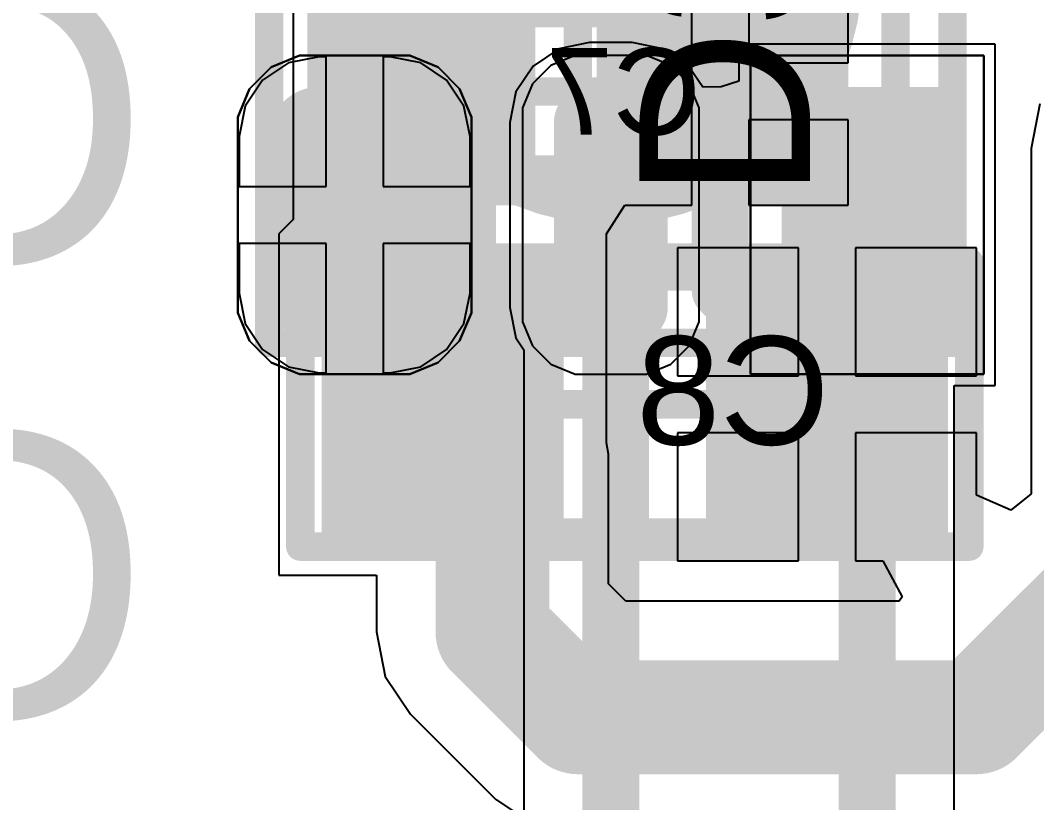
# Model space of a CAD drawing. Header units: inches. Extents: x -30 to 118, y 20 to 51.
# Drawn here: x 93.241 to 96.812, y 32.1 to 34.85 of the extents above; entities that cross this region are included whole.
import ezdxf

# ---------------------------------------------------------------- set-up
doc = ezdxf.new("R2010")
doc.units = ezdxf.units.IN
for name, color, linetype in [('Bottom Assembly', 56, 'Continuous'), ('Bottom Courtyard', 56, 'Continuous'), ('Bottom Layer', 5, 'Continuous'), ('Bottom Overlay', 54, 'Continuous'), ('Bottom Paste', 16, 'Continuous'), ('Bottom Solder', 6, 'Continuous'), ('Mechanical 1', 6, 'Continuous'), ('Top Component Outline', 56, 'Continuous'), ('Top Courtyard', 56, 'Continuous'), ('Top Layer', 1, 'Continuous'), ('Top Overlay', 2, 'Continuous'), ('Top Paste', 8, 'Continuous'), ('Top Solder', 216, 'Continuous')]:
    doc.layers.add(name, color=color, linetype=linetype)
doc.styles.add('Arial', font='', dxfattribs={"height": 0.2})
doc.styles.get('Arial').set_extended_font_data('Arial')

# ---------------------------------------------------------------- blocks, each defined once
blk = doc.blocks.new('APA_RGB_LED_2020_570')
at = {"layer": 'Top Layer'}
h = blk.add_hatch(color=1, dxfattribs=at)
edge = h.paths.add_edge_path()
edge.add_arc((-1.12500283, 1.02500176), 0.12499848, 90, 180)
edge.add_line((-1.25000131, 1.02500176), (-1.25000131, 0.77499972))
edge.add_arc((-1.12500283, 0.77499972), 0.12499848, 180, 270)
edge.add_line((-1.12500283, 0.6500012399999999), (-0.5749988500000001, 0.6500012399999999))
edge.add_arc((-0.5749988500000001, 0.77499972), 0.12499848, 270, 360)
edge.add_line((-0.4500003700000001, 0.77499972), (-0.4500003700000001, 1.02500176))
edge.add_arc((-0.5749988500000001, 1.02500176), 0.12499848, 0, 90)
edge.add_line((-0.5749988500000001, 1.15000024), (-1.12500283, 1.15000024))
h = blk.add_hatch(color=1, dxfattribs=at)
edge = h.paths.add_edge_path()
edge.add_arc((0.5749988500000001, 1.02500176), 0.12499848, 90, 180)
edge.add_line((0.4500003700000001, 1.02500176), (0.4500003700000001, 0.77499972))
edge.add_arc((0.5749988500000001, 0.77499972), 0.12499848, 180, 270)
edge.add_line((0.5749988500000001, 0.6500012399999999), (1.12500283, 0.6500012399999999))
edge.add_arc((1.12500283, 0.77499972), 0.12499848, 270, 360)
edge.add_line((1.25000131, 0.77499972), (1.25000131, 1.02500176))
edge.add_arc((1.12500283, 1.02500176), 0.12499848, 0, 90)
edge.add_line((1.12500283, 1.15000024), (0.5749988500000001, 1.15000024))
h = blk.add_hatch(color=1, dxfattribs=at)
edge = h.paths.add_edge_path()
edge.add_arc((-1.17500019, 0.07499858), 0.07500112, 90, 180)
edge.add_line((-1.25000131, 0.07499858000000001), (-1.25000131, -0.07499857999999998))
edge.add_arc((-1.17500019, -0.07499858), 0.07500112, 180, 270)
edge.add_line((-1.17500019, -0.1499997), (-0.52500149, -0.1499997))
edge.add_arc((-0.52500149, -0.07499858), 0.07500112, 270, 360)
edge.add_line((-0.4500003699999999, -0.07499858), (-0.4500003699999999, 0.07499858))
edge.add_arc((-0.52500149, 0.07499858), 0.07500112, 0, 90)
edge.add_line((-0.52500149, 0.1499997), (-1.17500019, 0.1499997))
h = blk.add_hatch(color=1, dxfattribs=at)
edge = h.paths.add_edge_path()
edge.add_arc((0.52500149, 0.07499858), 0.07500112, 90, 180)
edge.add_line((0.4500003699999999, 0.07499858000000001), (0.4500003699999999, -0.07499857999999998))
edge.add_arc((0.52500149, -0.07499858), 0.07500112, 180, 270)
edge.add_line((0.52500149, -0.1499997), (1.17500019, -0.1499997))
edge.add_arc((1.17500019, -0.07499858), 0.07500112, 270, 360)
edge.add_line((1.25000131, -0.07499858), (1.25000131, 0.07499858))
edge.add_arc((1.17500019, 0.07499858), 0.07500112, 0, 90)
edge.add_line((1.17500019, 0.1499997), (0.52500149, 0.1499997))
blk.add_hatch(color=1, dxfattribs=at).paths.add_polyline_path([(-1.25000131, -0.65000124), (-0.45000037, -0.65000124), (-0.45000037, -1.15000024), (-1.25000131, -1.15000024)])
h = blk.add_hatch(color=1, dxfattribs=at)
edge = h.paths.add_edge_path()
edge.add_arc((0.5749988500000001, -0.77499972), 0.12499848, 90, 180)
edge.add_line((0.4500003700000001, -0.77499972), (0.4500003700000001, -1.02500176))
edge.add_arc((0.5749988500000001, -1.02500176), 0.12499848, 180, 270)
edge.add_line((0.5749988500000001, -1.15000024), (1.12500283, -1.15000024))
edge.add_arc((1.12500283, -1.02500176), 0.12499848, 270, 360)
edge.add_line((1.25000131, -1.02500176), (1.25000131, -0.77499972))
edge.add_arc((1.12500283, -0.77499972), 0.12499848, 0, 90)
edge.add_line((1.12500283, -0.6500012399999999), (0.5749988500000001, -0.6500012399999999))
at = {"layer": 'Top Paste'}
h = blk.add_hatch(color=8, dxfattribs=at)
edge = h.paths.add_edge_path()
edge.add_arc((-1.12500283, 1.02500176), 0.12499848, 90, 180)
edge.add_line((-1.25000131, 1.02500176), (-1.25000131, 0.77499972))
edge.add_arc((-1.12500283, 0.77499972), 0.12499848, 180, 270)
edge.add_line((-1.12500283, 0.6500012399999999), (-0.5749988500000001, 0.6500012399999999))
edge.add_arc((-0.5749988500000001, 0.77499972), 0.12499848, 270, 360)
edge.add_line((-0.4500003700000001, 0.77499972), (-0.4500003700000001, 1.02500176))
edge.add_arc((-0.5749988500000001, 1.02500176), 0.12499848, 0, 90)
edge.add_line((-0.5749988500000001, 1.15000024), (-1.12500283, 1.15000024))
h = blk.add_hatch(color=8, dxfattribs=at)
edge = h.paths.add_edge_path()
edge.add_arc((0.5749988500000001, 1.02500176), 0.12499848, 90, 180)
edge.add_line((0.4500003700000001, 1.02500176), (0.4500003700000001, 0.77499972))
edge.add_arc((0.5749988500000001, 0.77499972), 0.12499848, 180, 270)
edge.add_line((0.5749988500000001, 0.6500012399999999), (1.12500283, 0.6500012399999999))
edge.add_arc((1.12500283, 0.77499972), 0.12499848, 270, 360)
edge.add_line((1.25000131, 0.77499972), (1.25000131, 1.02500176))
edge.add_arc((1.12500283, 1.02500176), 0.12499848, 0, 90)
edge.add_line((1.12500283, 1.15000024), (0.5749988500000001, 1.15000024))
h = blk.add_hatch(color=8, dxfattribs=at)
edge = h.paths.add_edge_path()
edge.add_arc((-1.17500019, 0.07499858), 0.07500112, 90, 180)
edge.add_line((-1.25000131, 0.07499858000000001), (-1.25000131, -0.07499857999999998))
edge.add_arc((-1.17500019, -0.07499858), 0.07500112, 180, 270)
edge.add_line((-1.17500019, -0.1499997), (-0.52500149, -0.1499997))
edge.add_arc((-0.52500149, -0.07499858), 0.07500112, 270, 360)
edge.add_line((-0.4500003699999999, -0.07499858), (-0.4500003699999999, 0.07499858))
edge.add_arc((-0.52500149, 0.07499858), 0.07500112, 0, 90)
edge.add_line((-0.52500149, 0.1499997), (-1.17500019, 0.1499997))
h = blk.add_hatch(color=8, dxfattribs=at)
edge = h.paths.add_edge_path()
edge.add_arc((0.52500149, 0.07499858), 0.07500112, 90, 180)
edge.add_line((0.4500003699999999, 0.07499858000000001), (0.4500003699999999, -0.07499857999999998))
edge.add_arc((0.52500149, -0.07499858), 0.07500112, 180, 270)
edge.add_line((0.52500149, -0.1499997), (1.17500019, -0.1499997))
edge.add_arc((1.17500019, -0.07499858), 0.07500112, 270, 360)
edge.add_line((1.25000131, -0.07499858), (1.25000131, 0.07499858))
edge.add_arc((1.17500019, 0.07499858), 0.07500112, 0, 90)
edge.add_line((1.17500019, 0.1499997), (0.52500149, 0.1499997))
blk.add_hatch(color=8, dxfattribs=at).paths.add_polyline_path([(-1.25000131, -0.65000124), (-0.45000037, -0.65000124), (-0.45000037, -1.15000024), (-1.25000131, -1.15000024)])
h = blk.add_hatch(color=8, dxfattribs=at)
edge = h.paths.add_edge_path()
edge.add_arc((0.5749988500000001, -0.77499972), 0.12499848, 90, 180)
edge.add_line((0.4500003700000001, -0.77499972), (0.4500003700000001, -1.02500176))
edge.add_arc((0.5749988500000001, -1.02500176), 0.12499848, 180, 270)
edge.add_line((0.5749988500000001, -1.15000024), (1.12500283, -1.15000024))
edge.add_arc((1.12500283, -1.02500176), 0.12499848, 270, 360)
edge.add_line((1.25000131, -1.02500176), (1.25000131, -0.77499972))
edge.add_arc((1.12500283, -0.77499972), 0.12499848, 0, 90)
edge.add_line((1.12500283, -0.6500012399999999), (0.5749988500000001, -0.6500012399999999))
at = {"layer": 'Top Solder'}
h = blk.add_hatch(color=216, dxfattribs=at)
edge = h.paths.add_edge_path()
edge.add_arc((-1.12500283, 1.02500176), 0.17499838, 90, 180)
edge.add_line((-1.30000121, 1.02500176), (-1.30000121, 0.77499972))
edge.add_arc((-1.12500283, 0.77499972), 0.17499838, 180, 270)
edge.add_line((-1.12500283, 0.6000013399999999), (-0.5749988500000001, 0.6000013399999999))
edge.add_arc((-0.5749988500000001, 0.77499972), 0.17499838, 270, 360)
edge.add_line((-0.4000004700000001, 0.77499972), (-0.4000004700000001, 1.02500176))
edge.add_arc((-0.5749988500000001, 1.02500176), 0.17499838, 0, 90)
edge.add_line((-0.5749988500000001, 1.20000014), (-1.12500283, 1.20000014))
h = blk.add_hatch(color=216, dxfattribs=at)
edge = h.paths.add_edge_path()
edge.add_arc((0.5749988500000001, 1.02500176), 0.17499838, 90, 180)
edge.add_line((0.4000004700000001, 1.02500176), (0.4000004700000001, 0.77499972))
edge.add_arc((0.5749988500000001, 0.77499972), 0.17499838, 180, 270)
edge.add_line((0.5749988500000001, 0.6000013399999999), (1.12500283, 0.6000013399999999))
edge.add_arc((1.12500283, 0.77499972), 0.17499838, 270, 360)
edge.add_line((1.30000121, 0.77499972), (1.30000121, 1.02500176))
edge.add_arc((1.12500283, 1.02500176), 0.17499838, 0, 90)
edge.add_line((1.12500283, 1.20000014), (0.5749988500000001, 1.20000014))
h = blk.add_hatch(color=216, dxfattribs=at)
edge = h.paths.add_edge_path()
edge.add_arc((-1.17500019, 0.07499858), 0.12500102, 90, 180)
edge.add_line((-1.30000121, 0.07499858000000001), (-1.30000121, -0.07499857999999998))
edge.add_arc((-1.17500019, -0.07499858), 0.12500102, 180, 270)
edge.add_line((-1.17500019, -0.1999996), (-0.52500149, -0.1999996))
edge.add_arc((-0.52500149, -0.07499858), 0.12500102, 270, 360)
edge.add_line((-0.4000004699999999, -0.07499858), (-0.4000004699999999, 0.07499858))
edge.add_arc((-0.52500149, 0.07499858), 0.12500102, 0, 90)
edge.add_line((-0.52500149, 0.1999996), (-1.17500019, 0.1999996))
h = blk.add_hatch(color=216, dxfattribs=at)
edge = h.paths.add_edge_path()
edge.add_arc((0.52500149, 0.07499858), 0.12500102, 90, 180)
edge.add_line((0.4000004699999999, 0.07499858000000001), (0.4000004699999999, -0.07499857999999998))
edge.add_arc((0.52500149, -0.07499858), 0.12500102, 180, 270)
edge.add_line((0.52500149, -0.1999996), (1.17500019, -0.1999996))
edge.add_arc((1.17500019, -0.07499858), 0.12500102, 270, 360)
edge.add_line((1.30000121, -0.07499858), (1.30000121, 0.07499858))
edge.add_arc((1.17500019, 0.07499858), 0.12500102, 0, 90)
edge.add_line((1.17500019, 0.1999996), (0.52500149, 0.1999996))
blk.add_hatch(color=216, dxfattribs=at).paths.add_polyline_path([(-1.30000121, -0.6000013399999999), (-0.4000004699999999, -0.6000013399999999), (-0.4000004699999999, -1.20000014), (-1.30000121, -1.20000014)])
h = blk.add_hatch(color=216, dxfattribs=at)
edge = h.paths.add_edge_path()
edge.add_arc((0.5749988500000001, -0.77499972), 0.17499838, 90, 180)
edge.add_line((0.4000004700000001, -0.77499972), (0.4000004700000001, -1.02500176))
edge.add_arc((0.5749988500000001, -1.02500176), 0.17499838, 180, 270)
edge.add_line((0.5749988500000001, -1.20000014), (1.12500283, -1.20000014))
edge.add_arc((1.12500283, -1.02500176), 0.17499838, 270, 360)
edge.add_line((1.30000121, -1.02500176), (1.30000121, -0.77499972))
edge.add_arc((1.12500283, -0.77499972), 0.17499838, 0, 90)
edge.add_line((1.12500283, -0.6000013399999999), (0.5749988500000001, -0.6000013399999999))
at = {"layer": 'Top Component Outline'}
for points in [[(-1.00000054, 1.00000054, 0.0999998, 0.0999998, 0), (-1.00000054, -1.00000054, 0.0999998, 0.0999998, 0)], [(-1.00000054, 1.00000054, 0.0999998, 0.0999998, 0), (1.00000054, 1.00000054, 0.0999998, 0.0999998, 0)], [(1.00000054, 1.00000054, 0.0999998, 0.0999998, 0), (1.00000054, -1.00000054, 0.0999998, 0.0999998, 0)], [(-1.00000054, -1.00000054, 0.0999998, 0.0999998, 0), (1.00000054, -1.00000054, 0.0999998, 0.0999998, 0)]]:
    blk.add_lwpolyline(points, format="xyseb", dxfattribs=at)
for points in [[(-1.02499922, 1.00000054, 0.0499999, 0.0499999, 1), (-0.97500186, 1.00000054, 0.0499999, 0.0499999, 1)], [(-1.02499922, 1.00000054, 0.0499999, 0.0499999, 1), (-0.97500186, 1.00000054, 0.0499999, 0.0499999, 1)], [(0.97500186, 1.00000054, 0.0499999, 0.0499999, 1), (1.02499922, 1.00000054, 0.0499999, 0.0499999, 1)], [(0.97500186, 1.00000054, 0.0499999, 0.0499999, 1), (1.02499922, 1.00000054, 0.0499999, 0.0499999, 1)], [(-1.02499922, -1.00000054, 0.0499999, 0.0499999, 1), (-0.97500186, -1.00000054, 0.0499999, 0.0499999, 1)], [(-1.02499922, -1.00000054, 0.0499999, 0.0499999, 1), (-0.97500186, -1.00000054, 0.0499999, 0.0499999, 1)], [(0.97500186, -1.00000054, 0.0499999, 0.0499999, 1), (1.02499922, -1.00000054, 0.0499999, 0.0499999, 1)], [(0.97500186, -1.00000054, 0.0499999, 0.0499999, 1), (1.02499922, -1.00000054, 0.0499999, 0.0499999, 1)]]:
    blk.add_lwpolyline(points, format="xyseb", close=True, dxfattribs=at)
at = {"layer": 'Top Courtyard'}
for points in [[(-1.29999994, 1.20000014, 0.0999998, 0.0999998, 0), (1.29999994, 1.20000014, 0.0999998, 0.0999998, 0)], [(-1.29999994, 1.20000014, 0.0999998, 0.0999998, 0), (-1.29999994, -1.20000014, 0.0999998, 0.0999998, 0)], [(1.29999994, 1.20000014, 0.0999998, 0.0999998, 0), (1.29999994, -1.20000014, 0.0999998, 0.0999998, 0)], [(0, 0.499999, 0.0999998, 0.0999998, 0), (0, -0.499999, 0.0999998, 0.0999998, 0)], [(-0.499999, 0, 0.0999998, 0.0999998, 0), (0.499999, 0, 0.0999998, 0.0999998, 0)], [(-1.29999994, -1.20000014, 0.0999998, 0.0999998, 0), (1.29999994, -1.20000014, 0.0999998, 0.0999998, 0)]]:
    blk.add_lwpolyline(points, format="xyseb", dxfattribs=at)
for points in [[(-1.32499862, 1.20000014, 0.0499999, 0.0499999, 1), (-1.27500126, 1.20000014, 0.0499999, 0.0499999, 1)], [(-1.32499862, 1.20000014, 0.0499999, 0.0499999, 1), (-1.27500126, 1.20000014, 0.0499999, 0.0499999, 1)], [(1.27500126, 1.20000014, 0.0499999, 0.0499999, 1), (1.32499862, 1.20000014, 0.0499999, 0.0499999, 1)], [(1.27500126, 1.20000014, 0.0499999, 0.0499999, 1), (1.32499862, 1.20000014, 0.0499999, 0.0499999, 1)], [(-0.02499868, 0.499999, 0.0499999, 0.0499999, 1), (0.02499868, 0.499999, 0.0499999, 0.0499999, 1)], [(-0.5249976799999999, 0, 0.0499999, 0.0499999, 1), (-0.47500032, 0, 0.0499999, 0.0499999, 1)], [(0.47500032, 0, 0.0499999, 0.0499999, 1), (0.5249976799999999, 0, 0.0499999, 0.0499999, 1)], [(-0.02499868, -0.499999, 0.0499999, 0.0499999, 1), (0.02499868, -0.499999, 0.0499999, 0.0499999, 1)], [(-1.32499862, -1.20000014, 0.0499999, 0.0499999, 1), (-1.27500126, -1.20000014, 0.0499999, 0.0499999, 1)], [(-1.32499862, -1.20000014, 0.0499999, 0.0499999, 1), (-1.27500126, -1.20000014, 0.0499999, 0.0499999, 1)], [(1.27500126, -1.20000014, 0.0499999, 0.0499999, 1), (1.32499862, -1.20000014, 0.0499999, 0.0499999, 1)], [(1.27500126, -1.20000014, 0.0499999, 0.0499999, 1), (1.32499862, -1.20000014, 0.0499999, 0.0499999, 1)]]:
    blk.add_lwpolyline(points, format="xyseb", close=True, dxfattribs=at)
at = {"layer": 'Top Overlay'}
for p, q in [((-1.29294636, 1.2688951), (-1.1937111, 1.30999992)), ((-1.1937111, 1.30999992), (-1.1400028, 1.30999992)), ((-1.1400028, 1.30999992), (-1.1400028, 1.30999992)), ((-1.1400028, 1.30999992), (-0.55999888, 1.30999992)), ((-0.55999888, 1.30999992), (-0.5062931199999999, 1.30999992)), ((-0.5062931199999999, 1.30999992), (-0.4070578599999999, 1.2688951)), ((0.40705532, 1.2688951), (0.50629058, 1.30999992)), ((0.50629058, 1.30999992), (0.55999888, 1.30999992)), ((0.55999888, 1.30999992), (0.55999888, 1.30999992)), ((0.55999888, 1.30999992), (1.1400028, 1.30999992)), ((1.1400028, 1.30999992), (1.19370856, 1.30999992)), ((1.19370856, 1.30999992), (1.29294382, 1.2688951)), ((-1.36889744, 1.19294402), (-1.29294636, 1.2688951)), ((-0.4070578599999999, 1.2688951), (-0.33110678, 1.19294402)), ((0.33110424, 1.19294402), (0.40705532, 1.2688951)), ((1.29294382, 1.2688951), (1.3688949, 1.19294402)), ((-1.41000226, 1.09370876), (-1.36889744, 1.19294402)), ((-0.33110678, 1.19294402), (-0.28999942, 1.09370876)), ((0.28999942, 1.09370876), (0.33110424, 1.19294402)), ((1.3688949, 1.19294402), (1.41000226, 1.09370876)), ((-1.41000226, 1.04000046), (-1.41000226, 1.09370876)), ((-0.28999942, 1.09370876), (-0.28999942, 1.04000046)), ((0.28999942, 1.04000046), (0.28999942, 1.09370876)), ((1.41000226, 1.09370876), (1.41000226, 1.04000046)), ((-1.41000226, 0.76000102), (-1.41000226, 1.04000046)), ((-0.28999942, 1.04000046), (-0.28999942, 1.04000046)), ((-0.28999942, 1.04000046), (-0.28999942, 0.76000102)), ((0.28999942, 0.76000102), (0.28999942, 1.04000046)), ((1.41000226, 1.04000046), (1.41000226, 1.04000046)), ((1.41000226, 1.04000046), (1.41000226, 0.76000102)), ((-1.41000226, 0.76000102), (-1.41000226, 0.76000102)), ((-1.41000226, 0.70629526), (-1.41000226, 0.76000102)), ((-0.28999942, 0.76000102), (-0.28999942, 0.70629526)), ((0.28999942, 0.76000102), (0.28999942, 0.76000102)), ((0.28999942, 0.70629526), (0.28999942, 0.76000102)), ((1.41000226, 0.76000102), (1.41000226, 0.70629526)), ((-1.36889744, 0.60706), (-1.41000226, 0.70629526)), ((-0.28999942, 0.70629526), (-0.33110678, 0.60706)), ((0.33110424, 0.60706), (0.28999942, 0.70629526)), ((1.41000226, 0.70629526), (1.3688949, 0.60706)), ((-1.29294636, 0.53110892), (-1.36889744, 0.60706)), ((-0.33110678, 0.60706), (-0.4070578599999999, 0.53110892)), ((0.40705532, 0.53110892), (0.33110424, 0.60706)), ((1.3688949, 0.60706), (1.29294382, 0.53110892)), ((-1.1937111, 0.49000156), (-1.29294636, 0.53110892)), ((-0.4070578599999999, 0.53110892), (-0.5062931199999999, 0.49000156)), ((0.50629058, 0.49000156), (0.40705532, 0.53110892)), ((1.29294382, 0.53110892), (1.19370856, 0.49000156)), ((-1.1400028, 0.49000156), (-1.1937111, 0.49000156)), ((-0.55999888, 0.49000156), (-1.1400028, 0.49000156)), ((-0.5062931199999999, 0.49000156), (-0.55999888, 0.49000156)), ((-0.55999888, 0.49000156), (-0.55999888, 0.49000156)), ((0.55999888, 0.49000156), (0.50629058, 0.49000156)), ((1.1400028, 0.49000156), (0.55999888, 0.49000156)), ((1.19370856, 0.49000156), (1.1400028, 0.49000156)), ((1.1400028, 0.49000156), (1.1400028, 0.49000156)), ((-1.2257532, 0.30999938), (-1.31028948, 0.2749854799999999)), ((-1.18000272, 0.30999938), (-1.2257532, 0.30999938)), ((-0.51999896, 0.30999938), (-1.18000272, 0.30999938)), ((-0.4742510199999999, 0.30999938), (-0.51999896, 0.30999938)), ((-0.51999896, 0.30999938), (-0.51999896, 0.30999938)), ((-0.38971474, 0.2749854799999999), (-0.4742510199999999, 0.30999938)), ((0.47424848, 0.30999938), (0.3897122, 0.2749854799999999)), ((0.51999896, 0.30999938), (0.47424848, 0.30999938)), ((1.18000272, 0.30999938), (0.51999896, 0.30999938)), ((1.22575066, 0.30999938), (1.18000272, 0.30999938)), ((1.18000272, 0.30999938), (1.18000272, 0.30999938)), ((1.31028694, 0.2749854799999999), (1.22575066, 0.30999938)), ((-1.31028948, 0.2749854799999999), (-1.37498836, 0.2102866)), ((-0.32501586, 0.2102866), (-0.38971474, 0.2749854799999999)), ((0.3897122, 0.2749854799999999), (0.32501332, 0.2102866)), ((1.37498582, 0.2102866), (1.31028694, 0.2749854799999999)), ((-1.37498836, 0.2102866), (-1.41000226, 0.12575032)), ((-0.28999942, 0.12575032), (-0.32501586, 0.2102866)), ((0.32501332, 0.2102866), (0.28999942, 0.12575032)), ((1.41000226, 0.12575032), (1.37498582, 0.2102866)), ((-1.41000226, 0.12575032), (-1.41000226, 0.07999983999999999)), ((-0.28999942, 0.07999983999999999), (-0.28999942, 0.12575032)), ((0.28999942, 0.12575032), (0.28999942, 0.07999983999999999)), ((1.41000226, 0.07999983999999999), (1.41000226, 0.12575032)), ((-1.41000226, 0.07999983999999999), (-1.41000226, -0.07999983999999999)), ((-1.41000226, 0.07999983999999999), (-1.41000226, 0.07999983999999999)), ((-0.28999942, -0.07999983999999999), (-0.28999942, 0.07999983999999999)), ((0.28999942, 0.07999983999999999), (0.28999942, -0.07999983999999999)), ((0.28999942, 0.07999983999999999), (0.28999942, 0.07999983999999999)), ((1.41000226, -0.07999983999999999), (1.41000226, 0.07999983999999999)), ((-1.41000226, -0.07999983999999999), (-1.41000226, -0.12574778)), ((-0.28999942, -0.12574778), (-0.28999942, -0.07999983999999999)), ((-0.28999942, -0.07999983999999999), (-0.28999942, -0.07999983999999999)), ((0.28999942, -0.07999983999999999), (0.28999942, -0.12574778)), ((1.41000226, -0.12574778), (1.41000226, -0.07999983999999999)), ((1.41000226, -0.07999983999999999), (1.41000226, -0.07999983999999999)), ((-1.41000226, -0.12574778), (-1.37498836, -0.21028406)), ((-0.32501586, -0.21028406), (-0.28999942, -0.12574778)), ((0.28999942, -0.12574778), (0.32501332, -0.21028406)), ((1.37498582, -0.21028406), (1.41000226, -0.12574778)), ((-1.37498836, -0.21028406), (-1.31028948, -0.27498294)), ((-0.38971474, -0.27498294), (-0.32501586, -0.21028406)), ((0.32501332, -0.21028406), (0.3897122, -0.27498294)), ((1.31028694, -0.27498294), (1.37498582, -0.21028406)), ((-1.31028948, -0.27498294), (-1.2257532, -0.30999938)), ((-0.4742510199999999, -0.30999938), (-0.38971474, -0.27498294)), ((0.3897122, -0.27498294), (0.47424848, -0.30999938)), ((1.22575066, -0.30999938), (1.31028694, -0.27498294)), ((-1.2257532, -0.30999938), (-1.18000272, -0.30999938)), ((-1.18000272, -0.30999938), (-1.18000272, -0.30999938)), ((-1.18000272, -0.30999938), (-0.51999896, -0.30999938)), ((-0.51999896, -0.30999938), (-0.4742510199999999, -0.30999938)), ((0.47424848, -0.30999938), (0.51999896, -0.30999938)), ((0.51999896, -0.30999938), (0.51999896, -0.30999938)), ((0.51999896, -0.30999938), (1.18000272, -0.30999938)), ((1.18000272, -0.30999938), (1.22575066, -0.30999938)), ((-1.40999972, -1.30999992), (-1.40999972, -0.48999902)), ((-1.40999972, -0.48999902), (-0.28999942, -0.48999902)), ((-0.28999942, -0.48999902), (-0.28999942, -1.30999992)), ((0.40705532, -0.53110638), (0.50629058, -0.49000156)), ((0.50629058, -0.49000156), (0.55999888, -0.49000156)), ((0.55999888, -0.49000156), (0.55999888, -0.49000156)), ((0.55999888, -0.49000156), (1.1400028, -0.49000156)), ((1.1400028, -0.49000156), (1.19370856, -0.49000156)), ((1.19370856, -0.49000156), (1.29294382, -0.53110638)), ((0.33110424, -0.60705746), (0.40705532, -0.53110638)), ((1.29294382, -0.53110638), (1.3688949, -0.60705746)), ((0.28999942, -0.70629272), (0.33110424, -0.60705746)), ((1.3688949, -0.60705746), (1.41000226, -0.70629272)), ((0.28999942, -0.76000102), (0.28999942, -0.70629272)), ((1.41000226, -0.70629272), (1.41000226, -0.76000102)), ((0.28999942, -1.04000046), (0.28999942, -0.76000102)), ((1.41000226, -0.76000102), (1.41000226, -0.76000102)), ((1.41000226, -0.76000102), (1.41000226, -1.04000046)), ((0.28999942, -1.04000046), (0.28999942, -1.04000046)), ((0.28999942, -1.09370622), (0.28999942, -1.04000046)), ((1.41000226, -1.04000046), (1.41000226, -1.09370622)), ((0.33110424, -1.19294148), (0.28999942, -1.09370622)), ((1.41000226, -1.09370622), (1.3688949, -1.19294148)), ((0.40705532, -1.26889256), (0.33110424, -1.19294148)), ((1.3688949, -1.19294148), (1.29294382, -1.26889256)), ((0.50629058, -1.30999992), (0.40705532, -1.26889256)), ((1.29294382, -1.26889256), (1.19370856, -1.30999992)), ((-0.28999942, -1.30999992), (-1.40999972, -1.30999992)), ((0.55999888, -1.30999992), (0.50629058, -1.30999992)), ((1.1400028, -1.30999992), (0.55999888, -1.30999992)), ((1.19370856, -1.30999992), (1.1400028, -1.30999992)), ((1.1400028, -1.30999992), (1.1400028, -1.30999992))]:
    blk.add_line(p, q, dxfattribs=at)
at = {"layer": 'Top Courtyard', "style": 'Arial'}
blk.add_text('D37', height=0.5999987999999999, dxfattribs=at).set_placement((-0.79999078, -0.6999909799999999))
blk = doc.blocks.new('CAPC1005X04L_B_589')
at = {"layer": 'Bottom Layer'}
for points in [[(-0.1999996, 0.2499995), (-0.1999996, -0.2499995), (-0.7999984, -0.2499995), (-0.7999984, 0.2499995)], [(0.8000009399999999, 0.2499995), (0.8000009399999999, -0.2499995), (0.20000214, -0.2499995), (0.20000214, 0.2499995)]]:
    blk.add_hatch(color=5, dxfattribs=at).paths.add_polyline_path(points)
at = {"layer": 'Bottom Paste'}
for points in [[(-0.1999996, 0.2499995), (-0.1999996, -0.2499995), (-0.7999984, -0.2499995), (-0.7999984, 0.2499995)], [(0.8000009399999999, 0.2499995), (0.8000009399999999, -0.2499995), (0.20000214, -0.2499995), (0.20000214, 0.2499995)]]:
    blk.add_hatch(color=16, dxfattribs=at).paths.add_polyline_path(points)
at = {"layer": 'Bottom Solder'}
for points in [[(-0.1499997, 0.2999994), (-0.1499997, -0.2999994), (-0.8499983, -0.2999994), (-0.8499983, 0.2999994)], [(0.8500008399999999, 0.2999994), (0.8500008399999999, -0.2999994), (0.15000224, -0.2999994), (0.15000224, 0.2999994)]]:
    blk.add_hatch(color=6, dxfattribs=at).paths.add_polyline_path(points)
at = {"layer": 'Bottom Assembly'}
for points in [[(0.52500022, 0.27500072, 0.0999998, 0.0999998, 0), (-0.52500022, 0.27500072, 0.0999998, 0.0999998, 0)], [(-0.52500022, 0.27500072, 0.0999998, 0.0999998, 0), (-0.52500022, -0.27500072, 0.0999998, 0.0999998, 0)], [(0.52500022, 0.27500072, 0.0999998, 0.0999998, 0), (0.52500022, -0.27500072, 0.0999998, 0.0999998, 0)], [(0.52500022, -0.27500072, 0.0999998, 0.0999998, 0), (-0.52500022, -0.27500072, 0.0999998, 0.0999998, 0)]]:
    blk.add_lwpolyline(points, format="xyseb", dxfattribs=at)
for points in [[(-0.5499989, 0.27500072, 0.0499999, 0.0499999, 1), (-0.50000154, 0.27500072, 0.0499999, 0.0499999, 1)], [(-0.5499989, 0.27500072, 0.0499999, 0.0499999, 1), (-0.50000154, 0.27500072, 0.0499999, 0.0499999, 1)], [(0.50000154, 0.27500072, 0.0499999, 0.0499999, 1), (0.5499989, 0.27500072, 0.0499999, 0.0499999, 1)], [(0.50000154, 0.27500072, 0.0499999, 0.0499999, 1), (0.5499989, 0.27500072, 0.0499999, 0.0499999, 1)], [(-0.5499989, -0.27500072, 0.0499999, 0.0499999, 1), (-0.50000154, -0.27500072, 0.0499999, 0.0499999, 1)], [(-0.5499989, -0.27500072, 0.0499999, 0.0499999, 1), (-0.50000154, -0.27500072, 0.0499999, 0.0499999, 1)], [(0.50000154, -0.27500072, 0.0499999, 0.0499999, 1), (0.5499989, -0.27500072, 0.0499999, 0.0499999, 1)], [(0.50000154, -0.27500072, 0.0499999, 0.0499999, 1), (0.5499989, -0.27500072, 0.0499999, 0.0499999, 1)]]:
    blk.add_lwpolyline(points, format="xyseb", close=True, dxfattribs=at)
at = {"layer": 'Bottom Courtyard'}
for points in [[(0.90000074, 0.3499993, 0.0999998, 0.0999998, 0), (-0.8999982, 0.3499993, 0.0999998, 0.0999998, 0)], [(-0.8999982, 0.3499993, 0.0999998, 0.0999998, 0), (-0.8999982, -0.3499993, 0.0999998, 0.0999998, 0)], [(0.90000074, 0.3499993, 0.0999998, 0.0999998, 0), (0.90000074, -0.3499993, 0.0999998, 0.0999998, 0)], [(0, 0.27500072, 0.0999998, 0.0999998, 0), (0, -0.27500072, 0.0999998, 0.0999998, 0)], [(0.27500072, 0, 0.0999998, 0.0999998, 0), (-0.27499818, 0, 0.0999998, 0.0999998, 0)], [(0.90000074, -0.3499993, 0.0999998, 0.0999998, 0), (-0.8999982, -0.3499993, 0.0999998, 0.0999998, 0)]]:
    blk.add_lwpolyline(points, format="xyseb", dxfattribs=at)
for points in [[(-0.9249968799999999, 0.3499993, 0.0499999, 0.0499999, 1), (-0.87499952, 0.3499993, 0.0499999, 0.0499999, 1)], [(-0.9249968799999999, 0.3499993, 0.0499999, 0.0499999, 1), (-0.87499952, 0.3499993, 0.0499999, 0.0499999, 1)], [(0.8750020599999999, 0.3499993, 0.0499999, 0.0499999, 1), (0.9249994199999999, 0.3499993, 0.0499999, 0.0499999, 1)], [(0.8750020599999999, 0.3499993, 0.0499999, 0.0499999, 1), (0.9249994199999999, 0.3499993, 0.0499999, 0.0499999, 1)], [(-0.02499868, 0.27500072, 0.0499999, 0.0499999, 1), (0.02499868, 0.27500072, 0.0499999, 0.0499999, 1)], [(-0.29999686, 0, 0.0499999, 0.0499999, 1), (-0.2499995, 0, 0.0499999, 0.0499999, 1)], [(0.25000204, 0, 0.0499999, 0.0499999, 1), (0.2999994, 0, 0.0499999, 0.0499999, 1)], [(-0.02499868, -0.27500072, 0.0499999, 0.0499999, 1), (0.02499868, -0.27500072, 0.0499999, 0.0499999, 1)], [(-0.9249968799999999, -0.3499993, 0.0499999, 0.0499999, 1), (-0.87499952, -0.3499993, 0.0499999, 0.0499999, 1)], [(-0.9249968799999999, -0.3499993, 0.0499999, 0.0499999, 1), (-0.87499952, -0.3499993, 0.0499999, 0.0499999, 1)], [(0.8750020599999999, -0.3499993, 0.0499999, 0.0499999, 1), (0.9249994199999999, -0.3499993, 0.0499999, 0.0499999, 1)], [(0.8750020599999999, -0.3499993, 0.0499999, 0.0499999, 1), (0.9249994199999999, -0.3499993, 0.0499999, 0.0499999, 1)]]:
    blk.add_lwpolyline(points, format="xyseb", close=True, dxfattribs=at)
at = {"layer": 'Bottom Assembly', "style": 'Arial', "text_generation_flag": 2}
blk.add_text('C7', height=0.3048, rotation=180, dxfattribs=at).set_placement((-0.4318, 0.1524))
blk = doc.blocks.new('CAPC1608X06L_B_590')
at = {"layer": 'Bottom Layer'}
for points in [[(-0.2999994, 0.4000004699999999), (-0.2999994, -0.4000004699999999), (-1.05000044, -0.4000004699999999), (-1.05000044, 0.4000004699999999)], [(1.05000044, 0.4000004699999999), (1.05000044, -0.4000004699999999), (0.2999994, -0.4000004699999999), (0.2999994, 0.4000004699999999)]]:
    blk.add_hatch(color=5, dxfattribs=at).paths.add_polyline_path(points)
at = {"layer": 'Bottom Paste'}
for points in [[(-0.2999994, 0.4000004699999999), (-0.2999994, -0.4000004699999999), (-1.05000044, -0.4000004699999999), (-1.05000044, 0.4000004699999999)], [(1.05000044, 0.4000004699999999), (1.05000044, -0.4000004699999999), (0.2999994, -0.4000004699999999), (0.2999994, 0.4000004699999999)]]:
    blk.add_hatch(color=16, dxfattribs=at).paths.add_polyline_path(points)
at = {"layer": 'Bottom Solder'}
for points in [[(-0.2499995, 0.45000037), (-0.2499995, -0.45000037), (-1.10000034, -0.45000037), (-1.10000034, 0.45000037)], [(1.10000034, 0.45000037), (1.10000034, -0.45000037), (0.2499995, -0.45000037), (0.2499995, 0.45000037)]]:
    blk.add_hatch(color=6, dxfattribs=at).paths.add_polyline_path(points)
at = {"layer": 'Bottom Assembly'}
for points in [[(0.8500008399999999, 0.4500016399999999, 0.0999998, 0.0999998, 0), (-0.8500008399999999, 0.4500016399999999, 0.0999998, 0.0999998, 0)], [(-0.8500008399999999, 0.4500016399999999, 0.0999998, 0.0999998, 0), (-0.8500008399999999, -0.4499991, 0.0999998, 0.0999998, 0)], [(0.8500008399999999, 0.4500016399999999, 0.0999998, 0.0999998, 0), (0.8500008399999999, -0.4499991, 0.0999998, 0.0999998, 0)], [(0.8500008399999999, -0.4499991, 0.0999998, 0.0999998, 0), (-0.8500008399999999, -0.4499991, 0.0999998, 0.0999998, 0)]]:
    blk.add_lwpolyline(points, format="xyseb", dxfattribs=at)
for points in [[(-0.87499952, 0.4500016399999999, 0.0499999, 0.0499999, 1), (-0.8250021599999999, 0.4500016399999999, 0.0499999, 0.0499999, 1)], [(-0.87499952, 0.4500016399999999, 0.0499999, 0.0499999, 1), (-0.8250021599999999, 0.4500016399999999, 0.0499999, 0.0499999, 1)], [(0.8250021599999999, 0.4500016399999999, 0.0499999, 0.0499999, 1), (0.87499952, 0.4500016399999999, 0.0499999, 0.0499999, 1)], [(0.8250021599999999, 0.4500016399999999, 0.0499999, 0.0499999, 1), (0.87499952, 0.4500016399999999, 0.0499999, 0.0499999, 1)], [(-0.87499952, -0.4499991, 0.0499999, 0.0499999, 1), (-0.8250021599999999, -0.4499991, 0.0499999, 0.0499999, 1)], [(-0.87499952, -0.4499991, 0.0499999, 0.0499999, 1), (-0.8250021599999999, -0.4499991, 0.0499999, 0.0499999, 1)], [(0.8250021599999999, -0.4499991, 0.0499999, 0.0499999, 1), (0.87499952, -0.4499991, 0.0499999, 0.0499999, 1)], [(0.8250021599999999, -0.4499991, 0.0499999, 0.0499999, 1), (0.87499952, -0.4499991, 0.0499999, 0.0499999, 1)]]:
    blk.add_lwpolyline(points, format="xyseb", close=True, dxfattribs=at)
at = {"layer": 'Bottom Courtyard'}
for points in [[(-1.17499892, 0.50000154, 0.0999998, 0.0999998, 0), (-1.17499892, -0.499999, 0.0999998, 0.0999998, 0)], [(1.17499892, 0.50000154, 0.0999998, 0.0999998, 0), (-1.17499892, 0.50000154, 0.0999998, 0.0999998, 0)], [(1.17499892, 0.50000154, 0.0999998, 0.0999998, 0), (1.17499892, -0.499999, 0.0999998, 0.0999998, 0)], [(0, 0.4500016399999999, 0.0999998, 0.0999998, 0), (0, -0.4499991, 0.0999998, 0.0999998, 0)], [(0.4499991, 0, 0.0999998, 0.0999998, 0), (-0.4499991, 0, 0.0999998, 0.0999998, 0)], [(1.17499892, -0.499999, 0.0999998, 0.0999998, 0), (-1.17499892, -0.499999, 0.0999998, 0.0999998, 0)]]:
    blk.add_lwpolyline(points, format="xyseb", dxfattribs=at)
for points in [[(-1.1999976, 0.50000154, 0.0499999, 0.0499999, 1), (-1.15000024, 0.50000154, 0.0499999, 0.0499999, 1)], [(-1.1999976, 0.50000154, 0.0499999, 0.0499999, 1), (-1.15000024, 0.50000154, 0.0499999, 0.0499999, 1)], [(1.15000024, 0.50000154, 0.0499999, 0.0499999, 1), (1.1999976, 0.50000154, 0.0499999, 0.0499999, 1)], [(1.15000024, 0.50000154, 0.0499999, 0.0499999, 1), (1.1999976, 0.50000154, 0.0499999, 0.0499999, 1)], [(-0.02499868, 0.4500016399999999, 0.0499999, 0.0499999, 1), (0.02499868, 0.4500016399999999, 0.0499999, 0.0499999, 1)], [(-0.47499778, 0, 0.0499999, 0.0499999, 1), (-0.4250004199999999, 0, 0.0499999, 0.0499999, 1)], [(0.4250004199999999, 0, 0.0499999, 0.0499999, 1), (0.47499778, 0, 0.0499999, 0.0499999, 1)], [(-0.02499868, -0.4499991, 0.0499999, 0.0499999, 1), (0.02499868, -0.4499991, 0.0499999, 0.0499999, 1)], [(-1.1999976, -0.499999, 0.0499999, 0.0499999, 1), (-1.15000024, -0.499999, 0.0499999, 0.0499999, 1)], [(-1.1999976, -0.499999, 0.0499999, 0.0499999, 1), (-1.15000024, -0.499999, 0.0499999, 0.0499999, 1)], [(1.15000024, -0.499999, 0.0499999, 0.0499999, 1), (1.1999976, -0.499999, 0.0499999, 0.0499999, 1)], [(1.15000024, -0.499999, 0.0499999, 0.0499999, 1), (1.1999976, -0.499999, 0.0499999, 0.0499999, 1)]]:
    blk.add_lwpolyline(points, format="xyseb", close=True, dxfattribs=at)
at = {"layer": 'Bottom Assembly', "style": 'Arial', "text_generation_flag": 2}
blk.add_text('C8', height=0.3809999999999999, rotation=180, dxfattribs=at).set_placement((-0.6849491, 0.14163294))

msp = doc.modelspace()

# ---------------------------------------------------------------- linework, layer by layer
at = {"layer": 'Bottom Layer'}
for p, q in [((94.20000209999999, 35.05000102), (94.20000209999999, 34.15000535999999)), ((95.60000692, 34.59999684), (95.60000692, 35.00000112)), ((95.80000652, 35.00000112), (95.80000652, 34.69999663999999)), ((96.15000074, 34.69999663999999), (96.15000074, 35.00000112)), ((95.80000652, 34.69999663999999), (96.15000074, 34.69999663999999)), ((95.60000692, 34.20000271999999), (95.60000692, 34.59999684)), ((96.82320996, 34.55607515999999), (96.79216353999999, 34.40000232)), ((96.15000074, 34.49999704), (95.80000652, 34.49999704)), ((95.80000652, 34.49999704), (95.80000652, 34.20000271999999)), ((96.15000074, 34.20000271999999), (96.15000074, 34.49999704)), ((96.79216353999999, 34.40000232), (96.79216608, 34.39998962)), ((96.79216608, 34.39998962), (96.79216608, 33.18521175999999)), ((95.30000498, 34.10000038), (95.36518138, 34.20000271999999)), ((95.36518138, 34.20000271999999), (95.60000692, 34.20000271999999)), ((95.80000652, 34.20000271999999), (96.15000074, 34.20000271999999)), ((94.20000209999999, 34.15000535999999), (94.14999966, 34.10000038)), ((94.14999966, 34.10000038), (94.15000219999999, 34.10000038)), ((94.15000219999999, 34.10000038), (94.15000219999999, 32.90000277999999)), ((95.30000244, 34.07300017999999), (95.30000498, 34.10000038)), ((95.30000244, 33.36439606), (95.30000244, 34.07300017999999)), ((95.97500236, 34.05000047999999), (95.55000194, 34.05000047999999)), ((95.55000194, 34.05000047999999), (95.55000194, 33.60000138)), ((95.97500236, 33.60000138), (95.97500236, 34.05000047999999)), ((96.60000237999999, 34.05000047999999), (96.17500195999999, 34.05000047999999)), ((96.17500195999999, 34.05000047999999), (96.17500195999999, 33.60000138)), ((96.60000237999999, 33.60000138), (96.60000237999999, 34.05000047999999)), ((95.55000194, 33.60000138), (95.97500236, 33.60000138)), ((96.17500195999999, 33.60000138), (96.60000237999999, 33.60000138)), ((95.97500236, 33.40000178), (95.55000194, 33.40000178)), ((95.55000194, 33.40000178), (95.55000194, 32.95000268)), ((95.97500236, 32.95000268), (95.97500236, 33.40000178)), ((96.60000237999999, 33.40000178), (96.17500195999999, 33.40000178)), ((96.17500195999999, 33.40000178), (96.17500195999999, 32.95000268)), ((96.60000237999999, 33.18134079999999), (96.60000237999999, 33.40000178)), ((95.30783834, 33.32500066), (95.30000244, 33.36439606)), ((95.30783834, 32.8689335), (95.30783834, 33.32500066)), ((96.72094956, 33.12809224), (96.60000237999999, 33.18134079999999)), ((96.79216608, 33.18521175999999), (96.72094956, 33.12809224)), ((95.55000194, 32.95000268), (95.97500236, 32.95000268)), ((96.17500195999999, 32.95000268), (96.27097078, 32.95000268)), ((96.27097078, 32.95000268), (96.33885228, 32.82300268)), ((94.15000219999999, 32.90000277999999), (94.49216813999999, 32.90000277999999)), ((94.49216813999999, 32.90000277999999), (94.49216813999999, 32.70001334)), ((95.36893296, 32.80783634), (95.30783834, 32.8689335)), ((96.33885228, 32.82300268), (96.32872022, 32.80783634)), ((96.32872022, 32.80783634), (95.36893296, 32.80783634)), ((94.49216813999999, 32.70001334), (94.49216559999999, 32.70000064)), ((94.49216559999999, 32.70000064), (94.52321201999999, 32.5439278)), ((94.52321201999999, 32.5439278), (94.61161926, 32.41161666)), ((94.61161926, 32.41161666), (94.91161358, 32.11162487999999)), ((94.91161358, 32.11162487999999), (94.91161866, 32.11161726)), ((94.91161866, 32.11161726), (95.0439298, 32.02321001999999))]:
    msp.add_line(p, q, dxfattribs=at)
for points in [[(94.7000011, 34.60000192, 0.3999992, 0.3999992, 0), (94.7000011, 36.57499924, 0.3999992, 0.3999992, 0)], [(94.7000011, 34.60000192, 0.3999992, 0.3999992, 0), (94.71250044, 34.58750258, 0.3999992, 0.3999992, 0)], [(94.71250044, 33.51250346, 0.3999992, 0.3999992, 0), (94.71250044, 34.58750258, 0.3999992, 0.3999992, 0)], [(95.70000164, 33.90000332, 0.1999996, 0.1999996, 0), (95.70000164, 34.60000192, 0.1999996, 0.1999996, 0)], [(95.70000164, 33.90000332, 0.1999996, 0.1999996, 0), (96.07500216, 33.5250028, 0.1999996, 0.1999996, 0)], [(94.71250044, 33.51250346, 0.3999992, 0.3999992, 0), (94.72500232, 33.50000158, 0.3999992, 0.3999992, 0)], [(94.72500232, 33.50000158, 0.3999992, 0.3999992, 0), (94.90000323999999, 33.32500066, 0.3999992, 0.3999992, 0)], [(96.07500216, 33.50000158, 0.1999996, 0.1999996, 0), (96.07500216, 33.5250028, 0.1999996, 0.1999996, 0)], [(94.90000323999999, 32.70000064, 0.3999992, 0.3999992, 0), (94.90000323999999, 33.32500066, 0.3999992, 0.3999992, 0)], [(96.59999984, 32.40000123999999, 0.3999992, 0.3999992, 0), (97.20000118, 33.00000258, 0.3999992, 0.3999992, 0)], [(94.90000323999999, 32.70000064, 0.3999992, 0.3999992, 0), (95.20000264, 32.40000123999999, 0.3999992, 0.3999992, 0)], [(95.20000264, 32.40000123999999, 0.3999992, 0.3999992, 0), (96.59999984, 32.40000123999999, 0.3999992, 0.3999992, 0)]]:
    msp.add_lwpolyline(points, format="xyseb", dxfattribs=at)
for points in [[(94.6000013, 34.60000192, 0.1999996, 0.1999996, 1), (94.80000089999999, 34.60000192, 0.1999996, 0.1999996, 1)], [(94.6000013, 34.60000192, 0.1999996, 0.1999996, 1), (94.80000089999999, 34.60000192, 0.1999996, 0.1999996, 1)], [(94.61250064, 34.58750258, 0.1999996, 0.1999996, 1), (94.81250023999999, 34.58750258, 0.1999996, 0.1999996, 1)], [(94.61250064, 34.58750258, 0.1999996, 0.1999996, 1), (94.81250023999999, 34.58750258, 0.1999996, 0.1999996, 1)], [(95.65000174, 34.60000192, 0.0999998, 0.0999998, 1), (95.75000153999999, 34.60000192, 0.0999998, 0.0999998, 1)], [(95.65000174, 33.90000332, 0.0999998, 0.0999998, 1), (95.75000153999999, 33.90000332, 0.0999998, 0.0999998, 1)], [(95.65000174, 33.90000332, 0.0999998, 0.0999998, 1), (95.75000153999999, 33.90000332, 0.0999998, 0.0999998, 1)], [(94.61250064, 33.51250346, 0.1999996, 0.1999996, 1), (94.81250023999999, 33.51250346, 0.1999996, 0.1999996, 1)], [(94.61250064, 33.51250346, 0.1999996, 0.1999996, 1), (94.81250023999999, 33.51250346, 0.1999996, 0.1999996, 1)], [(94.62500252, 33.50000158, 0.1999996, 0.1999996, 1), (94.82500212, 33.50000158, 0.1999996, 0.1999996, 1)], [(94.62500252, 33.50000158, 0.1999996, 0.1999996, 1), (94.82500212, 33.50000158, 0.1999996, 0.1999996, 1)], [(96.02500226, 33.5250028, 0.0999998, 0.0999998, 1), (96.12500206, 33.5250028, 0.0999998, 0.0999998, 1)], [(96.02500226, 33.5250028, 0.0999998, 0.0999998, 1), (96.12500206, 33.5250028, 0.0999998, 0.0999998, 1)], [(96.02500226, 33.50000158, 0.0999998, 0.0999998, 1), (96.12500206, 33.50000158, 0.0999998, 0.0999998, 1)], [(94.80000344, 33.32500066, 0.1999996, 0.1999996, 1), (95.00000304, 33.32500066, 0.1999996, 0.1999996, 1)], [(94.80000344, 33.32500066, 0.1999996, 0.1999996, 1), (95.00000304, 33.32500066, 0.1999996, 0.1999996, 1)], [(94.80000344, 32.70000064, 0.1999996, 0.1999996, 1), (95.00000304, 32.70000064, 0.1999996, 0.1999996, 1)], [(94.80000344, 32.70000064, 0.1999996, 0.1999996, 1), (95.00000304, 32.70000064, 0.1999996, 0.1999996, 1)], [(95.10000283999999, 32.40000123999999, 0.1999996, 0.1999996, 1), (95.30000244, 32.40000123999999, 0.1999996, 0.1999996, 1)], [(95.10000283999999, 32.40000123999999, 0.1999996, 0.1999996, 1), (95.30000244, 32.40000123999999, 0.1999996, 0.1999996, 1)], [(96.50000004, 32.40000123999999, 0.1999996, 0.1999996, 1), (96.69999963999999, 32.40000123999999, 0.1999996, 0.1999996, 1)], [(96.50000004, 32.40000123999999, 0.1999996, 0.1999996, 1), (96.69999963999999, 32.40000123999999, 0.1999996, 0.1999996, 1)]]:
    msp.add_lwpolyline(points, format="xyseb", close=True, dxfattribs=at)
at = {"layer": 'Mechanical 1'}
for points in [[(94.72640694, 34.42670788, 0.0999998, 0.0999998, -0.1989114949342431), (94.48227992, 35.01608186, 0.0999998, 0.0999998, 0)], [(96.14927938, 35.01608186, 0.0999998, 0.0999998, -0.1989114949342295), (95.90515235999999, 34.42670788, 0.0999998, 0.0999998, 0)], [(95.31577838, 34.1825834, 0.0999998, 0.0999998, -0.198911494934234), (94.72640439999999, 34.42671042, 0.0999998, 0.0999998, 0)], [(95.90515235999999, 34.42671042, 0.0999998, 0.0999998, -0.1989114949342565), (95.31577838, 34.1825834, 0.0999998, 0.0999998, 0)]]:
    msp.add_lwpolyline(points, format="xyseb", dxfattribs=at)
for points in [[(94.70140572, 34.42671042, 0.0499999, 0.0499999, 1), (94.75140307999999, 34.42671042, 0.0499999, 0.0499999, 1)], [(94.70140826, 34.42670788, 0.0499999, 0.0499999, 1), (94.75140562, 34.42670788, 0.0499999, 0.0499999, 1)], [(95.88015367999999, 34.42671042, 0.0499999, 0.0499999, 1), (95.93015104, 34.42671042, 0.0499999, 0.0499999, 1)], [(95.88015367999999, 34.42670788, 0.0499999, 0.0499999, 1), (95.93015104, 34.42670788, 0.0499999, 0.0499999, 1)], [(95.2907797, 34.1825834, 0.0499999, 0.0499999, 1), (95.34077706, 34.1825834, 0.0499999, 0.0499999, 1)], [(95.2907797, 34.1825834, 0.0499999, 0.0499999, 1), (95.34077706, 34.1825834, 0.0499999, 0.0499999, 1)]]:
    msp.add_lwpolyline(points, format="xyseb", close=True, dxfattribs=at)
at = {"layer": 'Top Layer'}
for p, q in [((95.13348511999999, 34.75012354), (95.04252009999999, 34.68934388)), ((95.24078487999999, 34.77146715999999), (95.13348511999999, 34.75012354)), ((95.39078203999999, 34.77146715999999), (95.24078487999999, 34.77146715999999)), ((95.4980818, 34.75012354), (95.39078203999999, 34.77146715999999)), ((95.58904682, 34.68934388), (95.4980818, 34.75012354)), ((96.6657833, 34.76607981999999), (95.76578509999999, 34.76607981999999)), ((95.76578509999999, 34.76607981999999), (95.76578509999999, 34.63602928)), ((96.6657833, 33.56608222), (96.6657833, 34.76607981999999)), ((94.2907817, 34.72146726), (94.18348194, 34.70012364)), ((94.31578291999999, 34.72146726), (94.2907817, 34.72146726)), ((94.31578291999999, 34.26608082), (94.31578291999999, 34.72146726)), ((94.54078374, 34.72146726), (94.51578251999999, 34.72146726)), ((94.51578251999999, 34.72146726), (94.51578251999999, 34.26608082)), ((94.6480835, 34.70012364), (94.54078374, 34.72146726)), ((94.18348194, 34.70012364), (94.09251945999999, 34.63934398)), ((94.73904597999999, 34.63934398), (94.6480835, 34.70012364)), ((95.04252009999999, 34.68934388), (94.98174044, 34.59837886)), ((95.63878509999999, 34.6149041), (95.58904682, 34.68934388)), ((94.09251945999999, 34.63934398), (94.03173979999998, 34.5483815)), ((94.79982564, 34.5483815), (94.73904597999999, 34.63934398)), ((95.76578509999999, 34.63602928), (95.70377862, 34.61589724)), ((94.98174044, 34.59837886), (94.96039682, 34.4910791)), ((95.70377862, 34.61589724), (95.63878509999999, 34.6149041)), ((94.03173979999998, 34.5483815), (94.01039618, 34.44108174)), ((94.82116926, 34.44108174), (94.79982564, 34.5483815)), ((94.96039682, 34.4910791), (94.96039682, 33.84108294)), ((94.01039618, 34.44108174), (94.01039618, 34.26608082)), ((94.82116926, 34.26608082), (94.82116926, 34.44108174)), ((94.01039618, 34.26608082), (94.31578291999999, 34.26608082)), ((94.51578251999999, 34.26608082), (94.82116926, 34.26608082)), ((94.31578291999999, 34.06608122), (94.01039618, 34.06608122)), ((94.01039618, 34.06608122), (94.01039618, 33.8910803)), ((94.31578291999999, 33.61069478), (94.31578291999999, 34.06608122)), ((94.82116926, 34.06608122), (94.51578251999999, 34.06608122)), ((94.51578251999999, 34.06608122), (94.51578251999999, 33.61069478)), ((94.82116926, 33.8910803), (94.82116926, 34.06608122)), ((94.01039618, 33.8910803), (94.03173979999998, 33.78378054)), ((94.79982564, 33.78378054), (94.82116926, 33.8910803)), ((94.96039682, 33.84108294), (94.98174044, 33.73378318)), ((94.03173979999998, 33.78378054), (94.09251945999999, 33.69281806)), ((94.73904597999999, 33.69281806), (94.79982564, 33.78378054)), ((94.98174044, 33.73378318), (95.0099065, 33.69162934)), ((94.09251945999999, 33.69281806), (94.18348194, 33.6320384)), ((94.6480835, 33.6320384), (94.73904597999999, 33.69281806)), ((95.0099065, 33.69162934), (95.0099065, 31.55625896)), ((94.18348194, 33.6320384), (94.2907817, 33.61069478)), ((94.54078374, 33.61069478), (94.6480835, 33.6320384)), ((94.2907817, 33.61069478), (94.31578291999999, 33.61069478)), ((94.51578251999999, 33.61069478), (94.54078374, 33.61069478)), ((96.52166116, 31.62680238), (96.52166116, 33.56608222)), ((96.52166116, 33.56608222), (96.6657833, 33.56608222))]:
    msp.add_line(p, q, dxfattribs=at)
for points in [[(95.31578345999999, 31.08180219999999, 0.1999996, 0.1999996, 0), (95.31578345999999, 34.16608102, 0.1999996, 0.1999996, 0)], [(96.21578419999999, 31.08180219999999, 0.1999996, 0.1999996, 0), (96.21578419999999, 34.16608102, 0.1999996, 0.1999996, 0)]]:
    msp.add_lwpolyline(points, format="xyseb", dxfattribs=at)
for points in [[(95.26578355999999, 34.16608102, 0.0999998, 0.0999998, 1), (95.36578336, 34.16608102, 0.0999998, 0.0999998, 1)], [(96.1657843, 34.16608102, 0.0999998, 0.0999998, 1), (96.2657841, 34.16608102, 0.0999998, 0.0999998, 1)]]:
    msp.add_lwpolyline(points, format="xyseb", close=True, dxfattribs=at)
at = {"layer": 'Top Overlay'}
for p, q in [((94.2220747, 34.72608244), (94.12283943999999, 34.68497507999999)), ((94.60948819999999, 34.72608244), (94.2220747, 34.72608244)), ((94.70872346, 34.68497507999999), (94.60948819999999, 34.72608244)), ((95.19003313999998, 34.72608244), (95.10549685999999, 34.691066)), ((95.44153123999999, 34.72608244), (95.19003313999998, 34.72608244)), ((95.52606752, 34.691066), (95.44153123999999, 34.72608244)), ((96.62578337999999, 34.72608244), (95.80578248, 34.72608244)), ((95.80578248, 34.72608244), (95.80578248, 33.60608214)), ((96.62578337999999, 33.60608214), (96.62578337999999, 34.72608244)), ((94.12283943999999, 34.68497507999999), (94.04688836, 34.609024)), ((94.78467454, 34.609024), (94.70872346, 34.68497507999999)), ((95.10549685999999, 34.691066), (95.04079798, 34.62636712)), ((95.59076639999999, 34.62636712), (95.52606752, 34.691066)), ((94.04688836, 34.609024), (94.00578354, 34.50978874)), ((94.8257819, 34.50978874), (94.78467454, 34.609024)), ((95.04079798, 34.62636712), (95.00578408, 34.54183084)), ((95.62578284, 34.54183084), (95.59076639999999, 34.62636712)), ((95.00578408, 34.54183084), (95.00578408, 34.4960829)), ((95.62578284, 34.4960829), (95.62578284, 34.54183084)), ((94.00578354, 34.50978874), (94.00578354, 34.45608298)), ((94.8257819, 34.45608298), (94.8257819, 34.50978874)), ((95.00578408, 34.4960829), (95.00578408, 33.83607914)), ((95.62578284, 33.83607914), (95.62578284, 34.4960829)), ((94.00578354, 34.45608298), (94.00578354, 33.87607906)), ((94.8257819, 33.87607906), (94.8257819, 34.45608298)), ((94.00578354, 33.87607906), (94.00578354, 33.82237076)), ((94.8257819, 33.82237076), (94.8257819, 33.87607906)), ((94.00578354, 33.82237076), (94.04688836, 33.7231355)), ((94.78467454, 33.7231355), (94.8257819, 33.82237076)), ((95.00578408, 33.83607914), (95.00578408, 33.79032865999999)), ((95.62578284, 33.79032865999999), (95.62578284, 33.83607914)), ((95.00578408, 33.79032865999999), (95.04079798, 33.70579238)), ((95.59076639999999, 33.70579238), (95.62578284, 33.79032865999999)), ((94.04688836, 33.7231355), (94.12283943999999, 33.64718441999999)), ((94.70872346, 33.64718441999999), (94.78467454, 33.7231355)), ((95.04079798, 33.70579238), (95.10549685999999, 33.6410935)), ((95.52606752, 33.6410935), (95.59076639999999, 33.70579238)), ((94.12283943999999, 33.64718441999999), (94.2220747, 33.6060796)), ((94.60948819999999, 33.6060796), (94.70872346, 33.64718441999999)), ((95.10549685999999, 33.6410935), (95.19003313999998, 33.6060796)), ((95.44153123999999, 33.6060796), (95.52606752, 33.6410935)), ((94.2220747, 33.6060796), (94.60948819999999, 33.6060796)), ((95.19003313999998, 33.6060796), (95.44153123999999, 33.6060796)), ((95.80578248, 33.60608214), (96.62578337999999, 33.60608214))]:
    msp.add_line(p, q, dxfattribs=at)

# ---------------------------------------------------------------- block references
for name, p, rotation in [('APA_RGB_LED_2020_570', (95.31578345999999, 35.01608186), 90), ('CAPC1005X04L_B_589', (95.20000264, 34.60000192), 180), ('CAPC1608X06L_B_590', (95.40000223999999, 33.50000158), 180)]:
    msp.add_blockref(name, p, dxfattribs=dict(rotation=rotation))

# ---------------------------------------------------------------- texts
at = {"layer": 'Bottom Overlay', "style": 'Arial', "text_generation_flag": 2}
for s, p in [('C7', (93.70000055999999, 34.00000058)), ('C8', (93.70000055999999, 32.40000123999999))]:
    msp.add_text(s, height=1.00000054, dxfattribs=at).set_placement(p)

doc.saveas('drawing.dxf')
